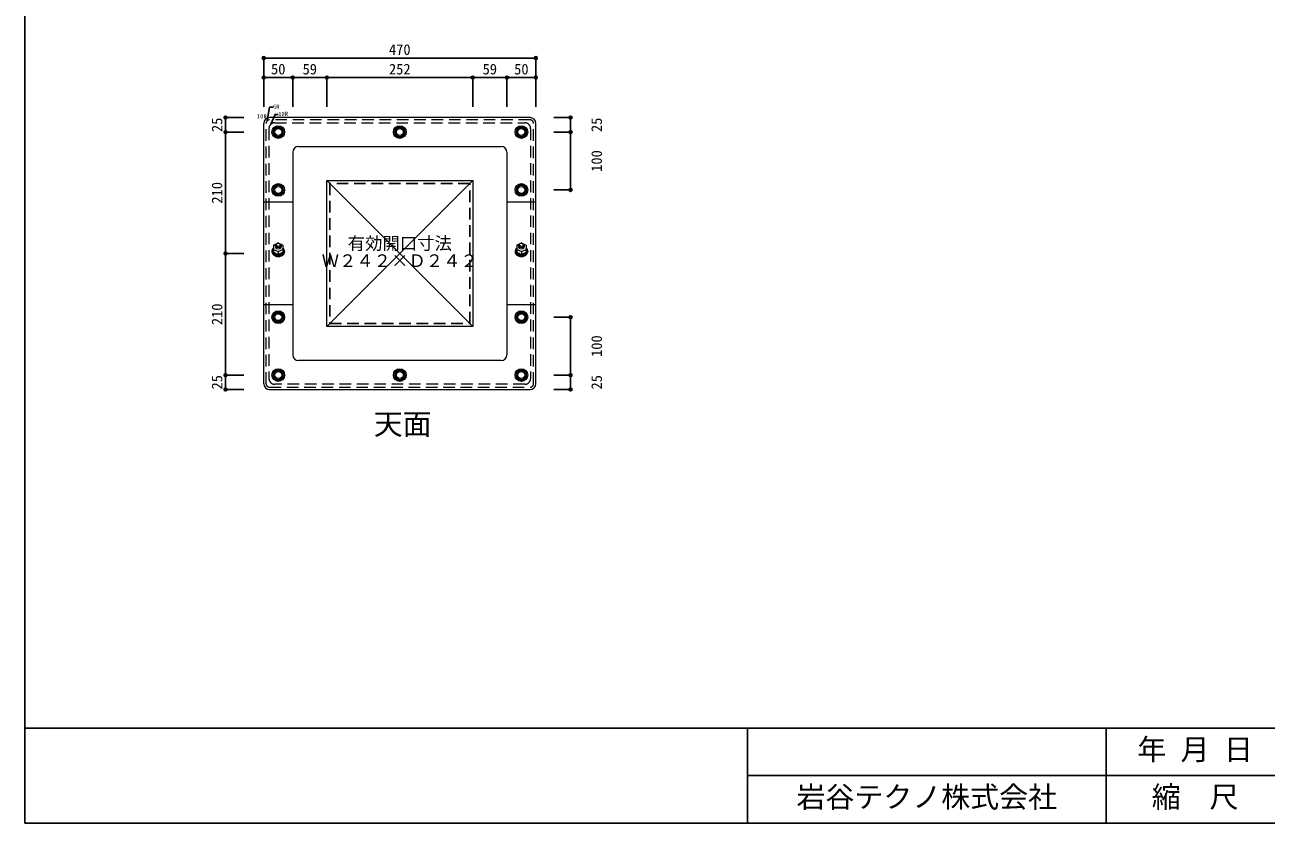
# Model space of a CAD drawing. Units: millimetres at full size, sheet at 1:10. Extents: x -4239 to 4225, y -1370 to 1390.
# Drawn here: x 225 to 2369, y -1370 to 10 of the extents above; entities that cross this region are included whole.
import ezdxf
from ezdxf.enums import TextEntityAlignment as Align

# ---------------------------------------------------------------- set-up
doc = ezdxf.new("R2010")
doc.units = ezdxf.units.MM
doc.header["$LTSCALE"] = 10
doc.header["$PDMODE"] = 32
doc.header["$PDSIZE"] = 5
doc.linetypes.add('DASHED2', pattern=[3, 2, -1])
doc.layers.add('0-0_FRP', color=7, linetype='Continuous', lineweight=18)
for name, color, linetype in [('0-3_開口寸法', 3, 'DASHED2'), ('0-8_FRP寸法', 3, 'Continuous'), ('0-9_SUS寸法', 3, 'Continuous'), ('0-F_図面枠', 7, 'Continuous')]:
    doc.layers.add(name, color=color, linetype=linetype)
doc.styles.add('ＭＳ ゴシック', font='')
doc.styles.get('ＭＳ ゴシック').set_extended_font_data('MS Gothic')

msp = doc.modelspace()

# ---------------------------------------------------------------- linework, layer by layer
at = {"layer": '0-0_FRP', "color": 4}
for p, q in [((1097.65, -150.03), (647.65, -150.03)), ((637.65, -610.03), (637.65, -160.03)), ((1107.65, -610.03), (1107.65, -160.03)), ((687.65, -210.03), (687.65, -560.03)), ((697.65, -200.03), (1047.65, -200.03)), ((1057.65, -210.03), (1057.65, -560.03)), ((746.65, -259.03), (998.65, -511.03)), ((872.65, -385.03), (998.65, -259.03)), ((998.65, -259.03), (998.65, -511.03)), ((637.65, -295.43), (687.65, -295.43)), ((1057.65, -295.43), (1107.65, -295.43)), ((653.6, -379.13), (653.6, -380.75)), ((666.39, -385.51), (665.94, -385.06)), ((666.39, -385.51), (666.25, -387.18)), ((667.34, -385.12), (666.84, -384.65)), ((667.34, -385.12), (667.16, -386.82)), ((671.7, -379.13), (671.7, -380.75)), ((872.65, -385.03), (746.65, -511.03)), ((1073.6, -379.13), (1073.6, -380.75)), ((1086.39, -385.51), (1085.94, -385.06)), ((1086.39, -385.51), (1086.25, -387.18)), ((1087.34, -385.12), (1086.84, -384.65)), ((1087.34, -385.12), (1087.16, -386.82)), ((1091.7, -379.13), (1091.7, -380.75)), ((667.16, -386.82), (666.33, -386.25)), ((1087.16, -386.82), (1086.33, -386.25)), ((637.65, -473.09), (687.65, -473.09)), ((1057.65, -473.09), (1107.65, -473.09)), ((998.65, -511.03), (746.65, -511.03)), ((1047.65, -570.03), (697.65, -570.03)), ((647.65, -620.03), (1097.65, -620.03))]:
    msp.add_line(p, q, dxfattribs=at)
at = {"layer": '0-0_FRP', "linetype": 'DASHED2'}
for p, q in [((641.65, -610.03), (641.65, -160.03)), ((646.65, -169.03), (646.65, -601.03)), ((1097.65, -154.03), (647.65, -154.03)), ((656.65, -159.03), (1088.65, -159.03)), ((1098.65, -169.03), (1098.65, -601.03)), ((1103.65, -610.03), (1103.65, -160.03)), ((647.65, -616.03), (1097.65, -616.03)), ((1088.65, -611.03), (656.65, -611.03))]:
    msp.add_line(p, q, dxfattribs=at)
at = {"layer": '0-0_FRP', "color": 3}
for p, q in [((651.65, -380.75), (651.65, -381.79)), ((673.65, -380.75), (673.65, -381.79)), ((1071.65, -380.75), (1071.65, -381.79)), ((1093.65, -380.75), (1093.65, -381.79))]:
    msp.add_line(p, q, dxfattribs=at)
at = {"layer": '0-0_FRP'}
for p, q in [((657.65, -370.95), (657.65, -373.29)), ((662.65, -381.68), (662.65, -386.6)), ((662.65, -386.6), (670.65, -382.86)), ((670.65, -370.47), (666.53, -368.55)), ((667.65, -370.95), (667.65, -373.29)), ((670.65, -370.47), (670.65, -382.86)), ((1077.65, -370.95), (1077.65, -373.29)), ((1082.65, -381.68), (1082.65, -386.6)), ((1082.65, -386.6), (1090.65, -382.86)), ((1090.65, -370.47), (1086.53, -368.55)), ((1087.65, -370.95), (1087.65, -373.29)), ((1090.65, -370.47), (1090.65, -382.86))]:
    msp.add_line(p, q, dxfattribs=at)
for points in [[(658.04, -167.03), (653.42, -175.03), (658.04, -183.03), (667.27, -183.03), (671.89, -175.03), (667.27, -167.03)], [(868.04, -167.03), (863.42, -175.03), (868.04, -183.03), (877.27, -183.03), (881.89, -175.03), (877.27, -167.03)], [(1078.04, -167.03), (1073.42, -175.03), (1078.04, -183.03), (1087.27, -183.03), (1091.89, -175.03), (1087.27, -167.03)], [(658.04, -267.03), (653.42, -275.03), (658.04, -283.03), (667.27, -283.03), (671.89, -275.03), (667.27, -267.03)], [(1078.04, -267.03), (1073.42, -275.03), (1078.04, -283.03), (1087.27, -283.03), (1091.89, -275.03), (1087.27, -267.03)], [(658.04, -487.03), (653.42, -495.03), (658.04, -503.03), (667.27, -503.03), (671.89, -495.03), (667.27, -487.03)], [(1078.04, -487.03), (1073.42, -495.03), (1078.04, -503.03), (1087.27, -503.03), (1091.89, -495.03), (1087.27, -487.03)], [(658.04, -587.03), (653.42, -595.03), (658.04, -603.03), (667.27, -603.03), (671.89, -595.03), (667.27, -587.03)], [(868.04, -587.03), (863.42, -595.03), (868.04, -603.03), (877.27, -603.03), (881.89, -595.03), (877.27, -587.03)], [(1078.04, -587.03), (1073.42, -595.03), (1078.04, -603.03), (1087.27, -603.03), (1091.89, -595.03), (1087.27, -587.03)]]:
    msp.add_lwpolyline(points, close=True, dxfattribs=at)
at = {"layer": '0-0_FRP', "color": 4}
msp.add_lwpolyline([(746.65, -511.03), (746.65, -259.03), (998.65, -259.03)], dxfattribs=at)
at = {"layer": '0-0_FRP'}
for points in [[(658.78, -368.55), (654.65, -370.47), (654.65, -382.86), (662.65, -386.6)], [(654.65, -377.95), (662.65, -381.68), (670.65, -377.95)], [(663.72, -367.23), (662.65, -366.74), (661.59, -367.23)], [(1078.78, -368.55), (1074.65, -370.47), (1074.65, -382.86), (1082.65, -386.6)], [(1074.65, -377.95), (1082.65, -381.68), (1090.65, -377.95)], [(1083.72, -367.23), (1082.65, -366.74), (1081.59, -367.23)]]:
    msp.add_lwpolyline(points, dxfattribs=at)
at = {"layer": '0-0_FRP', "color": 3}
for centre in [(662.65, -175.03), (872.65, -175.03), (1082.65, -175.03), (662.65, -275.03), (1082.65, -275.03), (662.65, -495.03), (1082.65, -495.03), (662.65, -595.03), (872.65, -595.03), (1082.65, -595.03)]:
    msp.add_circle(centre, 11, dxfattribs=at)
at = {"layer": '0-0_FRP'}
for centre, radius in [((662.65, -175.03), 8), ((662.65, -175.03), 6), ((872.65, -175.03), 8), ((872.65, -175.03), 6), ((1082.65, -175.03), 8), ((1082.65, -175.03), 6), ((662.65, -275.03), 8), ((662.65, -275.03), 6), ((1082.65, -275.03), 8), ((1082.65, -275.03), 6), ((662.65, -495.03), 8), ((662.65, -495.03), 6), ((1082.65, -495.03), 8), ((1082.65, -495.03), 6), ((662.65, -595.03), 8), ((662.65, -595.03), 6), ((872.65, -595.03), 8), ((872.65, -595.03), 6), ((1082.65, -595.03), 8), ((1082.65, -595.03), 6)]:
    msp.add_circle(centre, radius, dxfattribs=at)
at = {"layer": '0-0_FRP', "color": 4}
for centre, radius, start, end in [((647.65, -160.03), 10, 90, 180), ((1097.65, -160.03), 10, 0, 90), ((662.65, -175.03), 9.05, 122.126, 177.874), ((662.65, -175.03), 9.05, 62.126, 117.874), ((662.65, -175.03), 9.05, 2.126, 57.874), ((872.65, -175.03), 9.05, 122.126, 177.874), ((872.65, -175.03), 9.05, 62.126, 117.874), ((872.65, -175.03), 9.05, 2.126, 57.874), ((1082.65, -175.03), 9.05, 122.126, 177.874), ((1082.65, -175.03), 9.05, 62.126, 117.874), ((1082.65, -175.03), 9.05, 2.126, 57.874), ((662.65, -175.03), 9.05, 182.126, 237.874), ((662.65, -175.03), 9.05, 242.126, 297.874), ((662.65, -175.03), 9.05, 302.126, 357.874), ((872.65, -175.03), 9.05, 182.126, 237.874), ((872.65, -175.03), 9.05, 242.126, 297.874), ((872.65, -175.03), 9.05, 302.126, 357.874), ((1082.65, -175.03), 9.05, 182.126, 237.874), ((1082.65, -175.03), 9.05, 242.126, 297.874), ((1082.65, -175.03), 9.05, 302.126, 357.874), ((697.65, -210.03), 10, 90, 180), ((1047.65, -210.03), 10, 0, 90), ((662.65, -275.03), 9.05, 122.126, 177.874), ((662.65, -275.03), 9.05, 182.126, 237.874), ((662.65, -275.03), 9.05, 62.126, 117.874), ((662.65, -275.03), 9.05, 2.126, 57.874), ((662.65, -275.03), 9.05, 302.126, 357.874), ((1082.65, -275.03), 9.05, 122.126, 177.874), ((1082.65, -275.03), 9.05, 182.126, 237.874), ((1082.65, -275.03), 9.05, 62.126, 117.874), ((1082.65, -275.03), 9.05, 2.126, 57.874), ((1082.65, -275.03), 9.05, 302.126, 357.874), ((662.65, -275.03), 9.05, 242.126, 297.874), ((1082.65, -275.03), 9.05, 242.126, 297.874), ((662.65, -495.03), 9.05, 122.126, 177.874), ((662.65, -495.03), 9.05, 62.126, 117.874), ((662.65, -495.03), 9.05, 2.126, 57.874), ((1082.65, -495.03), 9.05, 122.126, 177.874), ((1082.65, -495.03), 9.05, 62.126, 117.874), ((1082.65, -495.03), 9.05, 2.126, 57.874), ((662.65, -495.03), 9.05, 182.126, 237.874), ((662.65, -495.03), 9.05, 242.126, 297.874), ((662.65, -495.03), 9.05, 302.126, 357.874), ((1082.65, -495.03), 9.05, 182.126, 237.874), ((1082.65, -495.03), 9.05, 242.126, 297.874), ((1082.65, -495.03), 9.05, 302.126, 357.874), ((697.65, -560.03), 10, 180, 270), ((1047.65, -560.03), 10, 270, 0), ((662.65, -595.03), 9.05, 122.126, 177.874), ((662.65, -595.03), 9.05, 182.126, 237.874), ((662.65, -595.03), 9.05, 62.126, 117.874), ((662.65, -595.03), 9.05, 2.126, 57.874), ((662.65, -595.03), 9.05, 302.126, 357.874), ((872.65, -595.03), 9.05, 122.126, 177.874), ((872.65, -595.03), 9.05, 182.126, 237.874), ((872.65, -595.03), 9.05, 62.126, 117.874), ((872.65, -595.03), 9.05, 2.126, 57.874), ((872.65, -595.03), 9.05, 302.126, 357.874), ((1082.65, -595.03), 9.05, 122.126, 177.874), ((1082.65, -595.03), 9.05, 182.126, 237.874), ((1082.65, -595.03), 9.05, 62.126, 117.874), ((1082.65, -595.03), 9.05, 2.126, 57.874), ((1082.65, -595.03), 9.05, 302.126, 357.874), ((647.65, -610.03), 10, 180, 270), ((662.65, -595.03), 9.05, 242.126, 297.874), ((872.65, -595.03), 9.05, 242.126, 297.874), ((1082.65, -595.03), 9.05, 242.126, 297.874), ((1097.65, -610.03), 10, 270, 0)]:
    msp.add_arc(centre, radius, start, end, dxfattribs=at)
at = {"layer": '0-0_FRP', "linetype": 'DASHED2'}
for centre, radius, start, end in [((647.65, -160.03), 6, 90, 180), ((656.65, -169.03), 10, 90, 180), ((1088.65, -169.03), 10, 0, 90), ((1097.65, -160.03), 6, 0, 90), ((647.65, -610.03), 6, 180, 270), ((656.65, -601.03), 10, 180, 270), ((1088.65, -601.03), 10, 270, 0), ((1097.65, -610.03), 6, 270, 0)]:
    msp.add_arc(centre, radius, start, end, dxfattribs=at)
at = {"layer": '0-0_FRP', "color": 3}
for centre, start_param, end_param in [((662.65, -380.75), 5.5267289, 10.1812343), ((662.65, -381.79), 6.2831853, 9.424778), ((1082.65, -380.75), 5.5267289, 10.1812343), ((1082.65, -381.79), 6.2831853, 9.424778)]:
    msp.add_ellipse(centre, major_axis=(-11, 0), ratio=0.761243, start_param=start_param, end_param=end_param, dxfattribs=at)
at = {"layer": '0-0_FRP', "color": 4}
for centre, start_param, end_param in [((662.65, -379.13), 5.7966923, 6.7696783), ((662.65, -380.75), 6.2831853, 8.2623156), ((662.65, -379.13), 0.6086833, 1.4470315), ((662.65, -379.13), 1.6945612, 1.9968055), ((662.65, -380.75), 2.0916461, 3.1415927), ((662.65, -379.13), 2.1143184, 2.5329093), ((662.65, -379.13), 2.6550996, 3.6280857), ((1082.65, -379.13), 5.7966923, 6.7696783), ((1082.65, -380.75), 6.2831853, 8.2623156), ((1082.65, -379.13), 0.6086833, 1.4470315), ((1082.65, -379.13), 1.6945612, 1.9968055), ((1082.65, -380.75), 2.0916461, 3.1415927), ((1082.65, -379.13), 2.1143184, 2.5329093), ((1082.65, -379.13), 2.6550996, 3.6280857)]:
    msp.add_ellipse(centre, major_axis=(-9.05, 0), ratio=0.773861, start_param=start_param, end_param=end_param, dxfattribs=at)
at = {"layer": '0-0_FRP'}
for centre, major_axis in [((662.65, -370.95), (-5, 0)), ((662.65, -369.98), (-3.5, 0)), ((1082.65, -370.95), (-5, 0)), ((1082.65, -369.98), (-3.5, 0))]:
    msp.add_ellipse(centre, major_axis=major_axis, ratio=0.761243, dxfattribs=at)
for centre in [(662.65, -373.29), (1082.65, -373.29)]:
    msp.add_ellipse(centre, major_axis=(-5, 0), ratio=0.761243, start_param=6.2828527, end_param=9.4251105, dxfattribs=at)
at = {"layer": '0-3_開口寸法'}
for p, q in [((751.65, -264.03), (751.65, -506.03)), ((993.65, -264.03), (751.65, -264.03)), ((993.65, -506.03), (993.65, -264.03)), ((751.65, -506.03), (993.65, -506.03))]:
    msp.add_line(p, q, dxfattribs=at)
at = {"layer": '0-8_FRP寸法'}
for p, q in [((637.65, -47.06), (637.65, -81.22)), ((1107.65, -47.06), (1107.65, -81.22)), ((637.65, -80.82), (637.65, -131.22)), ((687.65, -80.82), (687.65, -131.22)), ((687.65, -80.97), (687.65, -131.31)), ((746.65, -80.97), (746.65, -131.31)), ((998.65, -80.97), (998.65, -131.31)), ((1057.65, -80.97), (1057.65, -131.31)), ((1057.65, -80.97), (1057.65, -131.31)), ((1107.65, -80.97), (1107.65, -131.31)), ((571.53, -150.03), (603.01, -150.03)), ((1167.6, -150.03), (1138.53, -150.03)), ((571.53, -175.03), (603.01, -175.03)), ((1167.6, -175.03), (1138.53, -175.03)), ((1167.6, -175.03), (1138.53, -175.03)), ((1167.6, -275.03), (1138.53, -275.03)), ((571.53, -385.03), (603.01, -385.03)), ((1167.6, -495.03), (1138.53, -495.03)), ((571.53, -595.03), (603.01, -595.03)), ((1167.6, -595.03), (1138.53, -595.03)), ((1167.6, -595.03), (1138.53, -595.03)), ((571.53, -620.03), (603.01, -620.03)), ((1167.6, -620.03), (1138.53, -620.03))]:
    msp.add_line(p, q, dxfattribs=at)
at = {"layer": '0-8_FRP寸法', "color": 4}
for p, q in [((1107.65, -47.06), (637.65, -47.06)), ((637.65, -80.82), (687.65, -80.82)), ((687.65, -80.97), (746.65, -80.97)), ((746.65, -80.97), (998.65, -80.97)), ((1057.65, -80.97), (998.65, -80.97)), ((1057.65, -80.97), (1107.65, -80.97)), ((571.53, -150.03), (571.53, -175.03)), ((643.42, -155.57), (647.4, -132.03)), ((647.4, -132.03), (653.45, -132.03)), ((1167.6, -150.03), (1167.6, -175.03)), ((571.53, -175.03), (571.53, -385.03)), ((1167.6, -175.03), (1167.6, -275.03)), ((571.53, -385.03), (571.53, -595.03)), ((1167.6, -495.03), (1167.6, -595.03)), ((571.53, -595.03), (571.53, -620.03)), ((1167.6, -595.03), (1167.6, -620.03))]:
    msp.add_line(p, q, dxfattribs=at)
msp.add_lwpolyline([(650.05, -161.39), (657.28, -144.43), (662.45, -144.43)], dxfattribs=at)
at = {"layer": '0-8_FRP寸法', "color": 6}
for p in [(637.65, -47.06), (1107.65, -47.06), (637.65, -80.82), (687.65, -80.82), (687.65, -80.97), (746.65, -80.97), (998.65, -80.97), (1057.65, -80.97), (1107.65, -80.97), (571.53, -150.03), (1167.6, -150.03), (571.53, -175.03), (1167.6, -175.03), (1167.6, -275.03), (571.53, -385.03), (1167.6, -495.03), (571.53, -595.03), (1167.6, -595.03), (571.53, -620.03), (1167.6, -620.03)]:
    msp.add_point(p, dxfattribs=at)
at = {"layer": '0-F_図面枠'}
for p, q in [((224.9, -1205.32), (4224.9, -1205.32)), ((4224.9, -1205.32), (432.48, -1205.32)), ((1473.13, -1205.32), (1473.13, -1369.66)), ((2092.63, -1205.32), (2092.63, -1369.66)), ((4224.9, -1369.66), (224.9, -1369.66))]:
    msp.add_line(p, q, dxfattribs=at)
for points in [[(4224.9, -1369.66), (4224.9, 1390.34), (224.9, 1390.34), (224.9, -1369.66)], [(1473.13, -1287.49), (2092.63, -1287.49), (2832.84, -1287.49)]]:
    msp.add_lwpolyline(points, dxfattribs=at)

# ---------------------------------------------------------------- texts
at = {"layer": '0-0_FRP', "color": 6, "style": 'ＭＳ ゴシック'}
msp.add_text('天面', height=36.66, dxfattribs=at).set_placement((827.64, -708.94), align=Align.BOTTOM_LEFT)
at = {"layer": '0-3_開口寸法', "style": 'ＭＳ ゴシック'}
for s, p in [('有効開口寸法', (782.65, -385.03)), ('Ｗ２４２×Ｄ２４２', (737.65, -415.03))]:
    msp.add_text(s, height=21.99, dxfattribs=at).set_placement(p, align=Align.BOTTOM_LEFT)
at = {"layer": '0-8_FRP寸法', "color": 6, "style": 'ＭＳ ゴシック'}
for s, p in [('6R', (653.45, -137.03)), ('10R', (625.6, -153.72)), ('10R', (662.45, -149.43))]:
    msp.add_text(s, height=7.331, dxfattribs=at).set_placement(p, align=Align.BOTTOM_LEFT)
at = {"layer": '0-9_SUS寸法', "style": 'ＭＳ ゴシック'}
for s, p in [('470', (853.9, -47.06)), ('50', (650.15, -80.82)), ('59', (704.65, -80.97)), ('252', (853.9, -80.97)), ('59', (1015.65, -80.97)), ('50', (1070.15, -80.97))]:
    msp.add_text(s, height=18.33, dxfattribs=at).set_placement(p, align=Align.BOTTOM_LEFT)
for s, p in [('25', (571.53, -175.03)), ('25', (1227.26, -175.03)), ('100', (1227.26, -243.78)), ('210', (571.53, -298.78)), ('210', (571.53, -508.78)), ('100', (1227.26, -563.78)), ('25', (571.53, -620.03)), ('25', (1227.26, -620.03))]:
    msp.add_text(s, height=18.33, rotation=90, dxfattribs=at).set_placement(p, align=Align.BOTTOM_LEFT)
at = {"layer": '0-F_図面枠', "color": 6, "style": 'ＭＳ ゴシック'}
for s, p in [('年 月 日', (2146.52, -1271.41)), ('岩谷テクノ株式会社', (1557.88, -1353.58)), ('縮\u3000尺', (2171.52, -1353.58))]:
    msp.add_text(s, height=36.66, dxfattribs=at).set_placement(p, align=Align.BOTTOM_LEFT)

doc.saveas('drawing.dxf')
